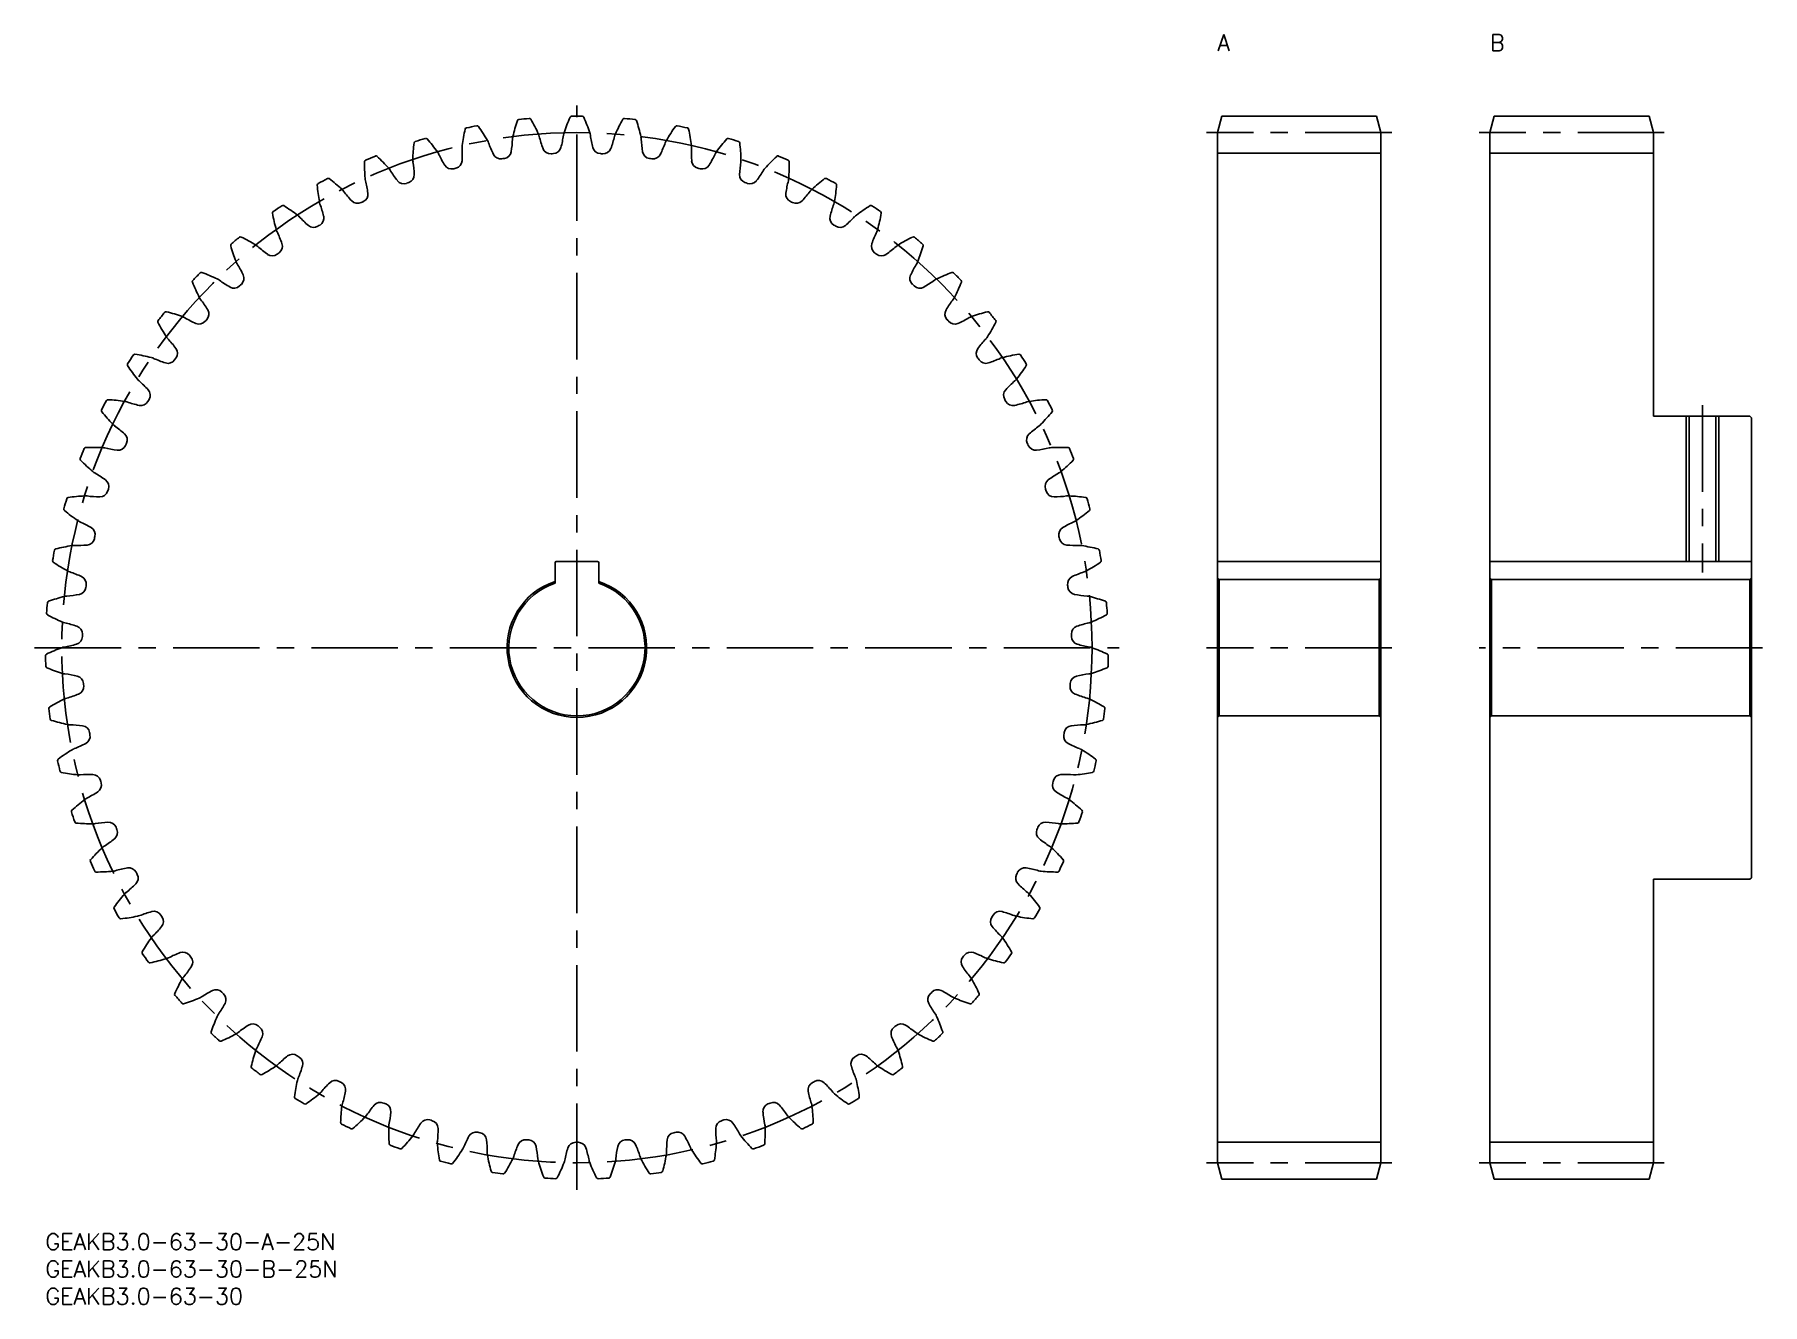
# Model space of a CAD drawing. Extents: x -2 to 315, y -13 to 220.
import ezdxf

# ---------------------------------------------------------------- set-up
doc = ezdxf.new("R2010")
doc.units = 0
doc.header["$LTSCALE"] = 0.5
doc.linetypes.add('CENTER', pattern=[50.8, 31.75, -6.35, 6.35, -6.35])
for name, color, linetype in [('MSM_CENTER', 1, 'CENTER'), ('MSM_CONTINUOUS', 7, 'CONTINUOUS'), ('MSM_NARROW', 5, 'CONTINUOUS'), ('MSM_PART_NUMBER', 7, 'CONTINUOUS')]:
    doc.layers.add(name, color=color, linetype=linetype)
doc.styles.get("Standard").update_dxf_attribs({"font": 'txt.shx', "height": 1, "bigfont": 'bigfont.shx'})

# ---------------------------------------------------------------- blocks, each defined once
blk = doc.blocks.new('*U2')
at = {"layer": 'MSM_PART_NUMBER'}
blk.add_text('GEAKB3.0-63-30-A-25N', height=3, dxfattribs=at).set_placement((0, -3))
blk = doc.blocks.new('*U3')
at = {"layer": 'MSM_PART_NUMBER'}
blk.add_text('GEAKB3.0-63-30-B-25N', height=3, dxfattribs=at).set_placement((0, -8))
blk = doc.blocks.new('*U4')
at = {"layer": 'MSM_PART_NUMBER'}
blk.add_text('GEAKB3.0-63-30', height=3, dxfattribs=at).set_placement((0, -13))
blk = doc.blocks.new('*U5')
at = {"layer": 'MSM_PART_NUMBER'}
blk.add_text('A', height=3, dxfattribs=at).set_placement((215, 217))
blk = doc.blocks.new('*U6')
at = {"layer": 'MSM_PART_NUMBER'}
blk.add_text('B', height=3, dxfattribs=at).set_placement((265, 217))

msp = doc.modelspace()

# ---------------------------------------------------------------- linework, layer by layer
at = {"layer": 'MSM_CENTER'}
for p, q in [((97.5, 8), (97.5, 207)), ((247, 202), (213, 202)), ((297, 202), (263, 202)), ((304, 152), (304, 121.3)), ((-2, 107.5), (197, 107.5)), ((247, 107.5), (213, 107.5)), ((315, 107.5), (263, 107.5)), ((247, 13), (213, 13)), ((297, 13), (263, 13))]:
    msp.add_line(p, q, dxfattribs=at)
msp.add_circle((97.5, 107.5), 94.5, dxfattribs=at)
at = {"layer": 'MSM_CONTINUOUS'}
for p, q in [((215.8, 205), (215, 202)), ((244.2, 205), (215.8, 205)), ((245, 202), (244.2, 205)), ((265.8, 205), (265, 202)), ((294.2, 205), (265.8, 205)), ((295, 202), (294.2, 205)), ((215, 13), (215, 202)), ((245, 202), (245, 13)), ((265, 13), (265, 202)), ((295, 150), (295, 202)), ((215, 198.25), (245, 198.25)), ((265, 198.25), (295, 198.25)), ((312.7, 150), (295, 150)), ((301.54, 150), (301.54, 123.3)), ((306.46, 150), (306.46, 123.3)), ((313, 149.7), (312.7, 150)), ((313, 149.7), (313, 65.3)), ((93.5, 123.1), (93.5, 119.34)), ((101.3, 123.3), (93.7, 123.3)), ((101.5, 119.34), (101.5, 123.1)), ((245, 123.3), (215, 123.3)), ((313, 123.3), (265, 123.3)), ((215.3, 120), (215, 120.3)), ((215.3, 120), (215.3, 95)), ((215.3, 120), (244.7, 120)), ((245, 120.3), (244.7, 120)), ((244.7, 120), (244.7, 95)), ((265.3, 120), (265, 120.3)), ((265.3, 120), (265.3, 95)), ((265.3, 120), (312.7, 120)), ((313, 120.3), (312.7, 120)), ((312.7, 120), (312.7, 95)), ((215.3, 95), (215, 94.7)), ((215.3, 95), (244.7, 95)), ((245, 94.7), (244.7, 95)), ((265.3, 95), (265, 94.7)), ((265.3, 95), (312.7, 95)), ((313, 94.7), (312.7, 95)), ((295, 65), (295, 13)), ((312.7, 65), (295, 65)), ((313, 65.3), (312.7, 65)), ((215, 16.75), (245, 16.75)), ((265, 16.75), (295, 16.75)), ((215.8, 10), (215, 13)), ((245, 13), (244.2, 10)), ((265.8, 10), (265, 13)), ((295, 13), (294.2, 10)), ((244.2, 10), (215.8, 10)), ((294.2, 10), (265.8, 10))]:
    msp.add_line(p, q, dxfattribs=at)
for centre, radius, start, end in [((97.5, 107.5), 97.5, 100.8573, 101.9998), ((79.19, 202.96), 0.3, 35.5627, 100.8573), ((53.81, 184.81), 31.5, 30, 35.5627), ((116.46, 194.26), 31.5, 161.5802, 167.1429), ((86.86, 204.12), 0.3, 96.2859, 161.5802), ((97.5, 107.5), 97.5, 95.143, 96.2855), ((88.79, 204.31), 0.3, 29.8484, 95.143), ((61.73, 188.78), 31.5, 24.2857, 29.8484), ((125, 191.94), 31.5, 155.8659, 161.4286), ((96.53, 204.7), 0.3, 90.5716, 155.8659), ((97.5, 107.5), 97.5, 89.4288, 90.5712), ((98.47, 204.7), 0.3, 24.1341, 89.4288), ((70, 191.94), 31.5, 18.5714, 24.1341), ((133.27, 188.78), 31.5, 150.1516, 155.7143), ((106.21, 204.31), 0.3, 84.857, 150.1516), ((97.5, 107.5), 97.5, 83.7145, 84.857), ((108.14, 204.12), 0.3, 18.4198, 83.7145), ((78.54, 194.26), 31.5, 12.8571, 18.4198), ((141.19, 184.81), 31.5, 144.4373, 150), ((115.81, 202.96), 0.3, 79.1427, 144.4373), ((97.5, 107.5), 97.5, 78.0002, 79.1427), ((98.89, 196.29), 31.5, 173.0087, 178.5714), ((67.93, 200.09), 0.3, 107.7145, 173.0088), ((97.5, 107.5), 97.5, 106.5716, 107.7141), ((69.78, 200.66), 0.3, 41.277, 106.5716), ((46.33, 180.08), 31.5, 35.7143, 41.277), ((107.73, 195.71), 31.5, 167.2944, 172.8571), ((77.29, 202.58), 0.3, 102.0002, 167.2945), ((78.94, 199.32), 2.49, 19.6413, 30.0001), ((99.54, 206.67), 19.38, 199.6413, 206.5222), ((66.32, 201.67), 19.38, 350.6206, 357.5016), ((88.17, 200.71), 2.49, 167.1428, 177.5015), ((88.17, 200.71), 2.49, 13.9271, 24.2858), ((109.4, 205.98), 19.38, 193.927, 200.8079), ((75.85, 204.3), 19.38, 344.9063, 351.7873), ((97.5, 201.18), 2.49, 161.4285, 171.7872), ((97.5, 201.18), 2.49, 8.2128, 18.5715), ((119.15, 204.3), 19.38, 188.2127, 195.0937), ((85.6, 205.98), 19.38, 339.1921, 346.073), ((106.83, 200.71), 2.49, 155.7142, 166.0729), ((106.83, 200.71), 2.49, 2.4985, 12.8572), ((128.68, 201.67), 19.38, 182.4984, 189.3794), ((95.46, 206.67), 19.38, 333.4778, 340.3587), ((116.06, 199.32), 2.49, 149.9999, 160.3587), ((117.71, 202.58), 0.3, 12.7056, 78.0002), ((87.27, 195.71), 31.5, 7.1429, 12.7056), ((148.67, 180.08), 31.5, 138.723, 144.2857), ((125.22, 200.66), 0.3, 73.4284, 138.7231), ((97.5, 107.5), 97.5, 72.2859, 73.4284), ((127.07, 200.09), 0.3, 6.9913, 72.2859), ((96.11, 196.29), 31.5, 1.4286, 6.9913), ((58.85, 196.69), 0.3, 113.4287, 178.7231), ((90.05, 195.99), 31.5, 178.723, 184.2857), ((97.5, 107.5), 97.5, 112.2859, 113.4284), ((60.64, 197.44), 0.3, 46.9913, 112.2859), ((39.36, 174.62), 31.5, 41.4286, 46.9913), ((69.89, 197.02), 2.49, 178.5714, 188.9301), ((48.28, 193.62), 19.38, 2.0492, 8.9302), ((69.89, 197.02), 2.49, 25.3556, 35.7144), ((89.65, 206.38), 19.38, 205.3556, 212.2365), ((74.95, 196.95), 1.5, 284.1488, 356.3349), ((78.94, 199.32), 2.49, 172.8571, 183.2158), ((57.1, 198.09), 19.38, 356.3349, 3.2159), ((83.53, 198.69), 1.5, 206.5222, 278.7083), ((97.5, 107.5), 90.75, 98.4345, 98.7084), ((83.97, 198.75), 1.5, 278.4345, 350.6206), ((92.68, 199.62), 1.5, 200.8079, 272.9941), ((97.5, 107.5), 90.75, 92.7202, 92.9941), ((93.12, 199.65), 1.5, 272.7202, 344.9063), ((101.88, 199.65), 1.5, 195.0937, 267.2798), ((97.5, 107.5), 90.75, 87.0059, 87.2798), ((102.32, 199.62), 1.5, 267.0059, 339.1921), ((111.03, 198.75), 1.5, 189.3794, 261.5655), ((97.5, 107.5), 90.75, 81.2916, 81.5655), ((111.47, 198.69), 1.5, 261.2916, 333.4778), ((137.9, 198.09), 19.38, 176.7841, 183.6651), ((116.06, 199.32), 2.49, 356.7842, 7.1429), ((120.05, 196.95), 1.5, 183.6651, 255.8512), ((105.35, 206.38), 19.38, 327.7635, 334.6444), ((125.11, 197.02), 2.49, 144.2857, 154.6444), ((146.72, 193.62), 19.38, 171.0698, 177.9508), ((125.11, 197.02), 2.49, 351.0699, 1.4286), ((155.64, 174.62), 31.5, 133.0087, 138.5714), ((134.36, 197.44), 0.3, 67.7141, 133.0088), ((97.5, 107.5), 97.5, 66.5716, 67.7141), ((136.15, 196.69), 0.3, 1.277, 66.5716), ((104.95, 195.99), 31.5, 355.7143, 1.277), ((97.5, 107.5), 97.5, 118.0002, 119.1427), ((51.87, 193.32), 0.3, 52.7056, 118.0002), ((32.96, 168.5), 31.5, 47.1429, 52.7056), ((61.11, 193.82), 2.49, 184.2857, 194.6444), ((61.11, 193.82), 2.49, 31.0699, 41.4286), ((79.84, 205.11), 19.38, 211.0698, 217.9508), ((66.16, 194.26), 1.5, 289.8631, 2.0492), ((74.52, 196.84), 1.5, 212.2365, 284.4226), ((97.5, 107.5), 90.75, 104.1488, 104.4226), ((97.5, 107.5), 90.75, 75.5774, 75.8512), ((120.48, 196.84), 1.5, 255.5774, 327.7635), ((128.84, 194.26), 1.5, 177.9508, 250.1369), ((115.16, 205.11), 19.38, 322.0492, 328.9302), ((133.89, 193.82), 2.49, 138.5714, 148.9301), ((133.89, 193.82), 2.49, 345.3556, 355.7143), ((162.04, 168.5), 31.5, 127.2944, 132.8571), ((143.13, 193.32), 0.3, 61.9998, 127.2945), ((97.5, 107.5), 97.5, 60.8573, 61.9998), ((50.16, 192.4), 0.3, 119.143, 184.4373), ((81.27, 194.81), 31.5, 184.4373, 190), ((52.7, 189.77), 2.49, 36.7842, 47.1429), ((70.21, 202.87), 19.38, 216.7841, 223.6651), ((57.67, 190.71), 1.5, 295.5774, 7.7635), ((39.95, 188.29), 19.38, 7.7635, 14.6444), ((65.74, 194.11), 1.5, 217.9508, 290.1369), ((97.5, 107.5), 90.75, 109.8631, 110.1369), ((97.5, 107.5), 90.75, 69.8631, 70.1369), ((129.26, 194.11), 1.5, 249.8631, 322.0492), ((137.33, 190.71), 1.5, 172.2365, 244.4226), ((155.05, 188.29), 19.38, 165.3556, 172.2365), ((124.79, 202.87), 19.38, 316.3349, 323.2159), ((142.3, 189.77), 2.49, 132.8571, 143.2158), ((113.73, 194.81), 31.5, 350, 355.5627), ((144.84, 192.4), 0.3, 355.5627, 60.8573), ((41.95, 187.26), 0.3, 124.8573, 190.1516), ((72.66, 192.76), 31.5, 190.1516, 195.7143), ((97.5, 107.5), 97.5, 123.7145, 124.857), ((43.55, 188.35), 0.3, 58.4198, 123.7145), ((27.21, 161.77), 31.5, 52.8571, 58.4198), ((52.7, 189.77), 2.49, 189.9999, 200.3587), ((32.19, 182.16), 19.38, 13.4778, 20.3587), ((57.28, 190.52), 1.5, 223.6651, 295.8512), ((97.5, 107.5), 90.75, 115.5774, 115.8512), ((97.5, 107.5), 90.75, 64.1488, 64.4226), ((137.72, 190.52), 1.5, 244.1488, 316.3349), ((162.81, 182.16), 19.38, 159.6413, 166.5222), ((142.3, 189.77), 2.49, 339.6413, 350.0001), ((167.79, 161.77), 31.5, 121.5802, 127.1429), ((151.45, 188.35), 0.3, 56.2855, 121.5802), ((97.5, 107.5), 97.5, 55.143, 56.2855), ((122.34, 192.76), 31.5, 344.2857, 349.8484), ((153.05, 187.26), 0.3, 349.8484, 55.143), ((44.73, 184.9), 2.49, 195.7142, 206.0729), ((44.73, 184.9), 2.49, 42.4985, 52.8572), ((60.85, 199.68), 19.38, 222.4984, 229.3794), ((49.21, 186.1), 1.5, 229.3794, 301.5655), ((97.5, 107.5), 90.75, 121.2916, 121.5655), ((49.59, 186.33), 1.5, 301.2916, 13.4778), ((145.41, 186.33), 1.5, 166.5222, 238.7084), ((97.5, 107.5), 90.75, 58.4345, 58.7084), ((145.79, 186.1), 1.5, 238.4345, 310.6206), ((134.15, 199.68), 19.38, 310.6206, 317.5016), ((150.27, 184.9), 2.49, 127.1428, 137.5015), ((150.27, 184.9), 2.49, 333.9271, 344.2858), ((34.28, 181.33), 0.3, 130.5716, 195.8659), ((64.29, 189.86), 31.5, 195.8659, 201.4286), ((97.5, 107.5), 97.5, 129.4288, 130.5712), ((35.77, 182.58), 0.3, 64.1341, 129.4288), ((22.16, 154.5), 31.5, 58.5714, 64.1341), ((37.28, 179.26), 2.49, 48.2128, 58.5715), ((51.86, 195.57), 19.38, 228.2127, 235.0937), ((25.08, 175.29), 19.38, 19.1921, 26.073), ((41.97, 181.17), 1.5, 307.0059, 19.1921), ((153.03, 181.17), 1.5, 160.8079, 232.9941), ((169.92, 175.29), 19.38, 153.927, 160.8079), ((143.14, 195.57), 19.38, 304.9063, 311.7873), ((157.72, 179.26), 2.49, 121.4285, 131.7872), ((172.84, 154.5), 31.5, 115.8659, 121.4286), ((159.23, 182.58), 0.3, 50.5712, 115.8659), ((97.5, 107.5), 97.5, 49.4288, 50.5712), ((130.71, 189.86), 31.5, 338.5714, 344.1341), ((160.72, 181.33), 0.3, 344.1341, 49.4288), ((37.28, 179.26), 2.49, 201.4285, 211.7872), ((18.69, 167.74), 19.38, 24.9063, 31.7873), ((41.62, 180.9), 1.5, 235.0937, 307.2797), ((97.5, 107.5), 90.75, 127.0059, 127.2798), ((97.5, 107.5), 90.75, 52.7202, 52.9941), ((153.38, 180.9), 1.5, 232.7202, 304.9063), ((176.31, 167.74), 19.38, 148.2127, 155.0937), ((157.72, 179.26), 2.49, 328.2128, 338.5715), ((27.24, 174.67), 0.3, 136.2859, 201.5802), ((56.26, 186.15), 31.5, 201.5802, 207.1429), ((97.5, 107.5), 97.5, 135.143, 136.2855), ((28.6, 176.06), 0.3, 69.8484, 135.1431), ((17.85, 146.77), 31.5, 64.2857, 69.8484), ((30.44, 172.91), 2.49, 53.9271, 64.2858), ((43.32, 190.59), 19.38, 233.927, 240.8079), ((34.92, 175.27), 1.5, 312.7202, 24.9063), ((160.08, 175.27), 1.5, 155.0937, 227.2798), ((151.68, 190.59), 19.38, 299.1921, 306.073), ((164.56, 172.91), 2.49, 115.7142, 126.0729), ((177.15, 146.77), 31.5, 110.1516, 115.7143), ((166.4, 176.06), 0.3, 44.857, 110.1516), ((97.5, 107.5), 97.5, 43.7145, 44.857), ((138.74, 186.15), 31.5, 332.8571, 338.4198), ((167.76, 174.67), 0.3, 338.4198, 43.7145), ((30.44, 172.91), 2.49, 207.1428, 217.5015), ((13.09, 159.6), 19.38, 30.6206, 37.5016), ((34.59, 174.97), 1.5, 240.8079, 312.994), ((97.5, 107.5), 90.75, 132.7202, 132.9941), ((97.5, 107.5), 90.75, 47.0059, 47.2798), ((160.41, 174.97), 1.5, 227.0059, 299.1921), ((181.91, 159.6), 19.38, 142.4984, 149.3794), ((164.56, 172.91), 2.49, 322.4985, 332.8572), ((97.5, 107.5), 97.5, 140.8573, 141.9998), ((22.11, 168.86), 0.3, 75.5627, 140.8573), ((14.34, 138.64), 31.5, 70, 75.5627), ((24.26, 165.91), 2.49, 59.6413, 70.0001), ((35.31, 184.78), 19.38, 239.6413, 246.5222), ((28.48, 168.71), 1.5, 318.4345, 30.6206), ((166.52, 168.71), 1.5, 149.3794, 221.5655), ((159.69, 184.78), 19.38, 293.4778, 300.3587), ((170.74, 165.91), 2.49, 109.9999, 120.3587), ((180.66, 138.64), 31.5, 104.4373, 110), ((172.89, 168.86), 0.3, 39.1427, 104.4373), ((97.5, 107.5), 97.5, 38.0002, 39.1427), ((20.91, 167.34), 0.3, 141.9998, 207.2945), ((48.63, 181.65), 31.5, 207.2944, 212.8571), ((28.19, 168.38), 1.5, 246.5222, 318.7084), ((97.5, 107.5), 90.75, 138.4345, 138.7084), ((97.5, 107.5), 90.75, 41.2916, 41.5655), ((166.81, 168.38), 1.5, 221.2916, 293.4778), ((146.37, 181.65), 31.5, 327.1429, 332.7056), ((174.09, 167.34), 0.3, 332.7056, 38.0002), ((24.26, 165.91), 2.49, 212.8571, 223.2158), ((8.32, 150.93), 19.38, 36.3349, 43.2159), ((22.73, 161.53), 1.5, 324.1488, 36.3349), ((172.27, 161.53), 1.5, 143.6651, 215.8512), ((186.68, 150.93), 19.38, 136.7841, 143.6651), ((170.74, 165.91), 2.49, 316.7842, 327.1429), ((15.33, 159.42), 0.3, 147.7141, 213.0088), ((97.5, 107.5), 97.5, 146.5716, 147.7141), ((41.49, 176.42), 31.5, 213.0087, 218.5714), ((16.38, 161.05), 0.3, 81.277, 146.5716), ((11.65, 130.21), 31.5, 75.7143, 81.277), ((18.81, 158.33), 2.49, 65.3556, 75.7143), ((27.93, 178.2), 19.38, 245.3556, 252.2365), ((22.47, 161.17), 1.5, 252.2365, 324.4226), ((97.5, 107.5), 90.75, 144.1488, 144.4226), ((97.5, 107.5), 90.75, 35.5774, 35.8512), ((172.53, 161.17), 1.5, 215.5774, 287.7635), ((167.07, 178.2), 19.38, 287.7635, 294.6444), ((176.19, 158.33), 2.49, 104.2857, 114.6444), ((183.35, 130.21), 31.5, 98.723, 104.2857), ((153.51, 176.42), 31.5, 321.4286, 326.9913), ((178.62, 161.05), 0.3, 33.4284, 98.7231), ((97.5, 107.5), 97.5, 32.2859, 33.4284), ((179.67, 159.42), 0.3, 326.9913, 32.2859), ((18.81, 158.33), 2.49, 218.5714, 228.9301), ((4.44, 141.84), 19.38, 42.0492, 48.9302), ((190.56, 141.84), 19.38, 131.0698, 137.9508), ((176.19, 158.33), 2.49, 311.0699, 321.4286), ((97.5, 107.5), 97.5, 152.2859, 153.4284), ((11.45, 152.7), 0.3, 86.9913, 152.2859), ((9.81, 121.55), 31.5, 81.4286, 86.9913), ((14.14, 150.24), 2.49, 71.0699, 81.4286), ((21.23, 170.92), 19.38, 251.0698, 257.9508), ((17.5, 153.43), 1.5, 257.9508, 330.1369), ((97.5, 107.5), 90.75, 149.8631, 150.1369), ((17.72, 153.82), 1.5, 329.8631, 42.0492), ((177.28, 153.82), 1.5, 137.9508, 210.137), ((97.5, 107.5), 90.75, 29.8631, 30.1369), ((177.5, 153.43), 1.5, 209.8631, 282.0492), ((173.77, 170.92), 19.38, 282.0492, 288.9302), ((180.86, 150.24), 2.49, 98.5714, 108.9301), ((185.19, 121.55), 31.5, 93.0087, 98.5714), ((183.55, 152.7), 0.3, 27.7141, 93.0088), ((97.5, 107.5), 97.5, 26.5716, 27.7141), ((10.57, 150.98), 0.3, 153.4284, 218.7231), ((34.91, 170.5), 31.5, 218.723, 224.2857), ((160.09, 170.5), 31.5, 315.7143, 321.277), ((184.43, 150.98), 0.3, 321.277, 26.5716), ((14.14, 150.24), 2.49, 224.2857, 234.6444), ((1.48, 132.4), 19.38, 47.7635, 54.6444), ((13.5, 145.64), 1.5, 335.5774, 47.7635), ((181.5, 145.64), 1.5, 132.2365, 204.4227), ((193.52, 132.4), 19.38, 125.3556, 132.2365), ((180.86, 150.24), 2.49, 305.3556, 315.7143), ((97.5, 107.5), 97.5, 158.0002, 159.1427), ((7.38, 143.91), 0.3, 92.7056, 158.0002), ((8.85, 112.75), 31.5, 87.1429, 92.7056), ((10.3, 141.72), 2.49, 76.7842, 87.1429), ((15.3, 163.02), 19.38, 256.7841, 263.6651), ((13.32, 145.24), 1.5, 263.6651, 335.8512), ((97.5, 107.5), 90.75, 155.5774, 155.8512), ((97.5, 107.5), 90.75, 24.1488, 24.4226), ((181.68, 145.24), 1.5, 204.1488, 276.3349), ((179.7, 163.02), 19.38, 276.3349, 283.2159), ((184.7, 141.72), 2.49, 92.8571, 103.2158), ((186.15, 112.75), 31.5, 87.2944, 92.8571), ((187.62, 143.91), 0.3, 21.9998, 87.2945), ((97.5, 107.5), 97.5, 20.8573, 21.9998), ((6.67, 142.11), 0.3, 159.1427, 224.4373), ((28.95, 163.95), 31.5, 224.4373, 230), ((10.3, 141.72), 2.49, 229.9999, 240.3587), ((-0.52, 122.72), 19.38, 53.4778, 60.3587), ((195.52, 122.72), 19.38, 119.6413, 126.5222), ((184.7, 141.72), 2.49, 299.6413, 310.0001), ((166.05, 163.95), 31.5, 310, 315.5627), ((188.33, 142.11), 0.3, 315.5627, 20.8573), ((10.12, 137.09), 1.5, 341.2916, 53.4778), ((97.5, 107.5), 90.75, 161.2916, 161.5655), ((184.88, 137.09), 1.5, 126.5222, 198.7084), ((97.5, 107.5), 90.75, 18.4345, 18.7084), ((97.5, 107.5), 97.5, 163.7145, 164.857), ((4.2, 134.76), 0.3, 98.4198, 163.7145), ((8.77, 103.89), 31.5, 92.8571, 98.4198), ((7.32, 132.87), 2.49, 82.4985, 92.8572), ((10.18, 154.55), 19.38, 262.4984, 269.3794), ((9.98, 136.67), 1.5, 269.3794, 341.5655), ((185.02, 136.67), 1.5, 198.4345, 270.6206), ((184.82, 154.55), 19.38, 270.6206, 277.5016), ((187.68, 132.87), 2.49, 87.1428, 97.5015), ((186.23, 103.89), 31.5, 81.5802, 87.1429), ((190.8, 134.76), 0.3, 16.2855, 81.5802), ((97.5, 107.5), 97.5, 15.143, 16.2855), ((3.68, 132.89), 0.3, 164.857, 230.1516), ((23.67, 156.85), 31.5, 230.1516, 235.7143), ((7.32, 132.87), 2.49, 235.7142, 246.0729), ((-1.55, 112.88), 19.38, 59.1921, 66.073), ((196.55, 112.88), 19.38, 113.927, 120.8079), ((187.68, 132.87), 2.49, 293.9271, 304.2858), ((171.33, 156.85), 31.5, 304.2857, 309.8484), ((191.32, 132.89), 0.3, 309.8484, 15.143), ((7.51, 127.81), 1.5, 275.0937, 347.2797), ((7.61, 128.24), 1.5, 347.0059, 59.1921), ((97.5, 107.5), 90.75, 167.0059, 167.2798), ((187.39, 128.24), 1.5, 120.8079, 192.9941), ((97.5, 107.5), 90.75, 12.7202, 12.9941), ((187.49, 127.81), 1.5, 192.7202, 264.9063), ((97.5, 107.5), 97.5, 169.4288, 170.5712), ((1.95, 125.33), 0.3, 104.1341, 169.4288), ((9.57, 95.08), 31.5, 98.5714, 104.1341), ((5.24, 123.77), 2.49, 88.2128, 98.5715), ((5.93, 145.63), 19.38, 268.2127, 275.0937), ((189.07, 145.63), 19.38, 264.9063, 271.7873), ((189.76, 123.77), 2.49, 81.4285, 91.7872), ((185.43, 95.08), 31.5, 75.8659, 81.4286), ((193.05, 125.33), 0.3, 10.5712, 75.8659), ((97.5, 107.5), 97.5, 9.4288, 10.5712), ((1.61, 123.42), 0.3, 170.5712, 235.8659), ((19.12, 149.25), 31.5, 235.8659, 241.4286), ((5.24, 123.77), 2.49, 241.4285, 251.7872), ((-1.59, 102.99), 19.38, 64.9063, 71.7873), ((5.99, 119.19), 1.5, 352.7202, 64.9063), ((93.7, 123.1), 0.2, 90, 180), ((101.3, 123.1), 0.2, 0, 90), ((189.01, 119.19), 1.5, 115.0937, 187.2798), ((196.59, 102.99), 19.38, 108.2127, 115.0937), ((189.76, 123.77), 2.49, 288.2128, 298.5715), ((175.88, 149.25), 31.5, 298.5714, 304.1341), ((193.39, 123.42), 0.3, 304.1341, 9.4288), ((5.94, 118.75), 1.5, 280.8079, 352.994), ((97.5, 107.5), 90.75, 172.7202, 172.9941), ((97.5, 107.5), 12.8, 108.21, 71.79), ((97.5, 107.5), 12.5, 108.6629, 71.3371), ((97.5, 107.5), 90.75, 7.0059, 7.2798), ((189.06, 118.75), 1.5, 187.0059, 259.1921), ((97.5, 107.5), 97.5, 175.143, 176.2855), ((0.65, 115.73), 0.3, 109.8484, 175.1431), ((11.24, 86.38), 31.5, 104.2857, 109.8484), ((4.08, 114.5), 2.49, 93.9271, 104.2858), ((2.59, 136.32), 19.38, 273.927, 280.8079), ((192.41, 136.32), 19.38, 259.1921, 266.073), ((190.92, 114.5), 2.49, 75.7142, 86.0729), ((183.76, 86.38), 31.5, 70.1516, 75.7143), ((194.35, 115.73), 0.3, 4.857, 70.1516), ((97.5, 107.5), 97.5, 3.7145, 4.857), ((0.5, 113.8), 0.3, 176.2855, 241.5802), ((15.35, 141.24), 31.5, 241.5802, 247.1429), ((4.08, 114.5), 2.49, 247.1428, 257.5015), ((-0.65, 93.15), 19.38, 70.6206, 77.5016), ((5.28, 110.02), 1.5, 358.4345, 70.6206), ((189.72, 110.02), 1.5, 109.3794, 181.5656), ((195.65, 93.15), 19.38, 102.4984, 109.3794), ((190.92, 114.5), 2.49, 282.4985, 292.8572), ((179.65, 141.24), 31.5, 292.8571, 298.4198), ((194.5, 113.8), 0.3, 298.4198, 3.7145), ((0.19, 126.73), 19.38, 279.6413, 286.5222), ((5.27, 109.58), 1.5, 286.5222, 358.7083), ((97.5, 107.5), 90.75, 178.4345, 178.7084), ((97.5, 107.5), 90.75, 1.2916, 1.5655), ((189.73, 109.58), 1.5, 181.2916, 253.4778), ((194.81, 126.73), 19.38, 253.4778, 260.3587), ((0.31, 106.05), 0.3, 115.5627, 180.8573), ((97.5, 107.5), 97.5, 180.8573, 181.9998), ((13.77, 77.9), 31.5, 110, 115.5627), ((3.85, 105.16), 2.49, 99.6413, 110.0001), ((191.15, 105.16), 2.49, 69.9999, 80.3587), ((181.23, 77.9), 31.5, 64.4373, 70), ((194.69, 106.05), 0.3, 359.143, 64.4373), ((97.5, 107.5), 97.5, 358.0002, 359.1427), ((0.36, 104.11), 0.3, 181.9998, 247.2945), ((12.4, 132.89), 31.5, 247.2944, 252.8571), ((3.85, 105.16), 2.49, 252.8571, 263.2158), ((1.27, 83.45), 19.38, 76.3349, 83.2159), ((5.49, 100.83), 1.5, 4.1488, 76.3349), ((189.51, 100.83), 1.5, 103.6651, 175.8513), ((193.73, 83.45), 19.38, 96.7841, 103.6651), ((191.15, 105.16), 2.49, 276.7842, 287.1429), ((182.6, 132.89), 31.5, 287.1429, 292.7056), ((194.64, 104.11), 0.3, 292.7056, 358.0002), ((-1.24, 116.94), 19.38, 285.3556, 292.2365), ((5.52, 100.39), 1.5, 292.2365, 4.4226), ((97.5, 107.5), 90.75, 184.1488, 184.4226), ((97.5, 107.5), 90.75, 355.5774, 355.8512), ((189.48, 100.39), 1.5, 175.5774, 247.7635), ((196.24, 116.94), 19.38, 247.7635, 254.6444), ((0.94, 96.38), 0.3, 121.277, 186.5716), ((97.5, 107.5), 97.5, 186.5716, 187.7141), ((17.14, 69.71), 31.5, 115.7143, 121.277), ((4.55, 95.85), 2.49, 105.3556, 115.7143), ((190.45, 95.85), 2.49, 64.2856, 74.6444), ((177.86, 69.71), 31.5, 58.723, 64.2857), ((97.5, 107.5), 97.5, 352.2859, 353.4284), ((194.06, 96.38), 0.3, 353.4287, 58.7231), ((1.18, 94.45), 0.3, 187.7141, 253.0088), ((10.3, 124.29), 31.5, 253.0087, 258.5714), ((4.55, 95.85), 2.49, 258.5714, 268.9301), ((4.14, 73.99), 19.38, 82.0492, 88.9302), ((6.61, 91.7), 1.5, 9.8631, 82.0492), ((97.5, 107.5), 90.75, 189.8631, 190.1369), ((97.5, 107.5), 90.75, 349.8631, 350.1369), ((188.39, 91.7), 1.5, 97.9508, 170.1369), ((190.86, 73.99), 19.38, 91.0698, 97.9508), ((190.45, 95.85), 2.49, 271.0699, 281.4286), ((184.7, 124.29), 31.5, 281.4286, 286.9913), ((193.82, 94.45), 0.3, 286.9913, 352.2859), ((21.3, 61.9), 31.5, 121.4286, 126.9913), ((6.17, 86.65), 2.49, 111.0699, 121.4286), ((-1.69, 107.06), 19.38, 291.0698, 297.9508), ((6.69, 91.26), 1.5, 297.9508, 10.1369), ((188.31, 91.26), 1.5, 169.8631, 242.0492), ((196.69, 107.06), 19.38, 242.0492, 248.9302), ((188.83, 86.65), 2.49, 58.5714, 68.9301), ((173.7, 61.9), 31.5, 53.0087, 58.5714), ((2.53, 86.82), 0.3, 126.9913, 192.2859), ((97.5, 107.5), 97.5, 192.2859, 193.4284), ((97.5, 107.5), 97.5, 346.5716, 347.7141), ((192.47, 86.82), 0.3, 347.7141, 53.0088), ((2.96, 84.93), 0.3, 193.4284, 258.723), ((9.06, 115.52), 31.5, 258.723, 264.2857), ((6.17, 86.65), 2.49, 264.2857, 274.6444), ((7.94, 64.86), 19.38, 87.7635, 94.6444), ((8.64, 82.73), 1.5, 15.5774, 87.7635), ((8.76, 82.3), 1.5, 303.6651, 15.8512), ((97.5, 107.5), 90.75, 195.5774, 195.8512), ((186.24, 82.3), 1.5, 164.1488, 236.3349), ((97.5, 107.5), 90.75, 344.1488, 344.4226), ((186.36, 82.73), 1.5, 92.2365, 164.4226), ((187.06, 64.86), 19.38, 85.3556, 92.2365), ((188.83, 86.65), 2.49, 265.3556, 275.7143), ((185.94, 115.52), 31.5, 275.7143, 281.277), ((192.04, 84.93), 0.3, 281.277, 346.5716), ((26.22, 54.54), 31.5, 127.1429, 132.7056), ((8.7, 77.66), 2.49, 116.7842, 127.1429), ((-1.16, 97.19), 19.38, 296.7841, 303.6651), ((196.16, 97.19), 19.38, 236.3349, 243.2159), ((186.3, 77.66), 2.49, 52.8571, 63.2158), ((168.78, 54.54), 31.5, 47.2944, 52.8571), ((5.06, 77.46), 0.3, 132.7056, 198.0002), ((97.5, 107.5), 97.5, 198.0002, 199.1427), ((97.5, 107.5), 97.5, 340.8573, 341.9998), ((189.94, 77.46), 0.3, 341.9998, 47.2945), ((5.67, 75.63), 0.3, 199.1427, 264.4373), ((8.7, 106.68), 31.5, 264.4373, 270), ((8.7, 77.66), 2.49, 269.9999, 280.3587), ((12.63, 56.15), 19.38, 93.4778, 100.3587), ((11.55, 74), 1.5, 21.2916, 93.4778), ((11.71, 73.59), 1.5, 309.3794, 21.5655), ((97.5, 107.5), 90.75, 201.2916, 201.5655), ((183.29, 73.59), 1.5, 158.4345, 230.6206), ((97.5, 107.5), 90.75, 338.4345, 338.7084), ((183.45, 74), 1.5, 86.5222, 158.7084), ((182.37, 56.15), 19.38, 79.6413, 86.5222), ((186.3, 77.66), 2.49, 259.6413, 270.0001), ((186.3, 106.68), 31.5, 270, 275.5627), ((189.33, 75.63), 0.3, 275.5627, 340.8573), ((31.85, 47.7), 31.5, 132.8571, 138.4198), ((12.11, 68.97), 2.49, 122.4985, 132.8572), ((0.36, 87.42), 19.38, 302.4984, 309.3794), ((194.64, 87.42), 19.38, 230.6206, 237.5016), ((182.89, 68.97), 2.49, 47.1428, 57.5015), ((163.15, 47.7), 31.5, 41.5802, 47.1429), ((8.51, 68.41), 0.3, 138.4198, 203.7145), ((97.5, 107.5), 97.5, 203.7145, 204.857), ((12.11, 68.97), 2.49, 275.7142, 286.0729), ((18.17, 47.96), 19.38, 99.1921, 106.073), ((15.31, 65.61), 1.5, 27.0059, 99.1921), ((179.69, 65.61), 1.5, 80.8079, 152.9941), ((176.83, 47.96), 19.38, 73.927, 80.8079), ((182.89, 68.97), 2.49, 253.9271, 264.2858), ((97.5, 107.5), 97.5, 335.143, 336.2855), ((186.49, 68.41), 0.3, 336.2855, 41.5802), ((9.3, 66.64), 0.3, 204.857, 270.1516), ((9.22, 97.84), 31.5, 270.1516, 275.7143), ((2.84, 77.84), 19.38, 308.2127, 315.0937), ((15.51, 65.22), 1.5, 315.0937, 27.2798), ((97.5, 107.5), 90.75, 207.0059, 207.2798), ((179.49, 65.22), 1.5, 152.7202, 224.9063), ((97.5, 107.5), 90.75, 332.7202, 332.9941), ((192.16, 77.84), 19.38, 224.9063, 231.7873), ((185.78, 97.84), 31.5, 264.2857, 269.8484), ((185.7, 66.64), 0.3, 269.8484, 335.143), ((38.13, 41.46), 31.5, 138.5714, 144.1341), ((16.37, 60.66), 2.49, 128.2128, 138.5715), ((178.63, 60.66), 2.49, 41.4285, 51.7872), ((156.87, 41.46), 31.5, 35.8659, 41.4286), ((12.84, 59.74), 0.3, 144.1341, 209.4288), ((97.5, 107.5), 97.5, 209.4288, 210.5712), ((13.81, 58.06), 0.3, 210.5712, 275.8659), ((10.62, 89.1), 31.5, 275.8659, 281.4286), ((16.37, 60.66), 2.49, 281.4285, 291.7872), ((24.49, 40.35), 19.38, 104.9063, 111.7873), ((19.89, 57.64), 1.5, 32.7202, 104.9063), ((97.5, 107.5), 90.75, 212.7202, 212.9941), ((20.13, 57.27), 1.5, 320.8079, 32.9941), ((174.87, 57.27), 1.5, 147.0059, 219.1921), ((97.5, 107.5), 90.75, 327.0059, 327.2798), ((175.11, 57.64), 1.5, 75.0937, 147.2798), ((170.51, 40.35), 19.38, 68.2127, 75.0937), ((178.63, 60.66), 2.49, 248.2128, 258.5715), ((184.38, 89.1), 31.5, 258.5714, 264.1341), ((181.19, 58.06), 0.3, 264.1341, 329.4288), ((97.5, 107.5), 97.5, 329.4288, 330.5712), ((182.16, 59.74), 0.3, 330.5712, 35.8659), ((45, 35.88), 31.5, 144.2857, 149.8484), ((21.44, 52.82), 2.49, 133.9271, 144.2858), ((6.27, 68.57), 19.38, 313.927, 320.8079), ((188.73, 68.57), 19.38, 219.1921, 226.073), ((173.56, 52.82), 2.49, 35.7142, 46.0729), ((150, 35.88), 31.5, 30.1516, 35.7143), ((18.02, 51.55), 0.3, 149.8484, 215.1431), ((97.5, 107.5), 97.5, 215.143, 216.2855), ((31.54, 33.42), 19.38, 110.6206, 117.5016), ((25.24, 50.16), 1.5, 38.4345, 110.6206), ((97.5, 107.5), 90.75, 218.4345, 218.7084), ((25.51, 49.81), 1.5, 326.5222, 38.7084), ((169.49, 49.81), 1.5, 141.2916, 213.4778), ((97.5, 107.5), 90.75, 321.2916, 321.5655), ((169.76, 50.16), 1.5, 69.3794, 141.5656), ((163.46, 33.42), 19.38, 62.4984, 69.3794), ((97.5, 107.5), 97.5, 323.7145, 324.857), ((176.98, 51.55), 0.3, 324.857, 30.1516), ((19.15, 49.98), 0.3, 216.2855, 281.5802), ((12.89, 80.54), 31.5, 281.5802, 287.1429), ((21.44, 52.82), 2.49, 287.1428, 297.5015), ((10.6, 59.68), 19.38, 319.6413, 326.5222), ((184.4, 59.68), 19.38, 213.4778, 220.3587), ((173.56, 52.82), 2.49, 242.4985, 252.8572), ((182.11, 80.54), 31.5, 252.8571, 258.4198), ((175.85, 49.98), 0.3, 258.4198, 323.7145), ((52.39, 31.01), 31.5, 150, 155.5627), ((27.26, 45.51), 2.49, 139.6413, 150.0001), ((39.24, 27.22), 19.38, 116.3349, 123.2159), ((31.31, 43.25), 1.5, 44.1488, 116.3349), ((163.69, 43.25), 1.5, 63.6651, 135.8513), ((155.76, 27.22), 19.38, 56.7841, 63.6651), ((167.74, 45.51), 2.49, 29.9999, 40.3587), ((142.61, 31.01), 31.5, 24.4373, 30), ((23.98, 43.91), 0.3, 155.5627, 220.8573), ((97.5, 107.5), 97.5, 220.8573, 221.9998), ((25.27, 42.46), 0.3, 221.9998, 287.2945), ((15.99, 72.25), 31.5, 287.2944, 292.8571), ((27.26, 45.51), 2.49, 292.8571, 303.2158), ((15.79, 51.26), 19.38, 325.3556, 332.2365), ((97.5, 107.5), 90.75, 224.1488, 224.4226), ((31.62, 42.93), 1.5, 332.2365, 44.4226), ((163.38, 42.93), 1.5, 135.5774, 207.7635), ((179.21, 51.26), 19.38, 207.7635, 214.6444), ((97.5, 107.5), 90.75, 315.5774, 315.8512), ((167.74, 45.51), 2.49, 236.7842, 247.1429), ((179.01, 72.25), 31.5, 247.1429, 252.7056), ((169.73, 42.46), 0.3, 252.7056, 318.0002), ((97.5, 107.5), 97.5, 318.0002, 319.1427), ((171.02, 43.91), 0.3, 319.1427, 24.4373), ((60.23, 26.9), 31.5, 155.7143, 161.277), ((33.78, 38.83), 2.49, 145.3556, 155.7143), ((47.52, 21.82), 19.38, 122.0492, 128.9302), ((38.03, 36.97), 1.5, 49.8631, 122.0492), ((97.5, 107.5), 90.75, 229.8631, 230.1369), ((97.5, 107.5), 90.75, 309.8631, 310.1369), ((156.97, 36.97), 1.5, 57.9508, 130.137), ((147.48, 21.82), 19.38, 51.0698, 57.9508), ((161.22, 38.83), 2.49, 24.2857, 34.6444), ((134.77, 26.9), 31.5, 18.723, 24.2857), ((30.68, 36.91), 0.3, 161.277, 226.5716), ((97.5, 107.5), 97.5, 226.5716, 227.7141), ((32.1, 35.59), 0.3, 227.7141, 293.0088), ((19.91, 64.31), 31.5, 293.0087, 298.5714), ((33.78, 38.83), 2.49, 298.5714, 308.9301), ((21.8, 43.4), 19.38, 331.0698, 337.9508), ((38.37, 36.69), 1.5, 337.9508, 50.1369), ((156.63, 36.69), 1.5, 129.8631, 202.0492), ((173.2, 43.4), 19.38, 202.0492, 208.9302), ((161.22, 38.83), 2.49, 231.0699, 241.4286), ((175.09, 64.31), 31.5, 241.4286, 246.9913), ((162.9, 35.59), 0.3, 246.9913, 312.2859), ((97.5, 107.5), 97.5, 312.2859, 313.4284), ((164.32, 36.91), 0.3, 313.4284, 18.7231), ((68.44, 23.58), 31.5, 161.4286, 166.9913), ((40.94, 32.83), 2.49, 151.0699, 161.4286), ((56.3, 17.27), 19.38, 127.7635, 134.6444), ((45.35, 31.4), 1.5, 55.5774, 127.7635), ((97.5, 107.5), 90.75, 235.5774, 235.8512), ((45.72, 31.16), 1.5, 343.6651, 55.8512), ((149.28, 31.16), 1.5, 124.1488, 196.3349), ((97.5, 107.5), 90.75, 304.1488, 304.4226), ((149.65, 31.4), 1.5, 52.2365, 124.4227), ((138.7, 17.27), 19.38, 45.3556, 52.2365), ((154.06, 32.83), 2.49, 18.5714, 28.9301), ((126.56, 23.58), 31.5, 13.0087, 18.5714), ((38.04, 30.61), 0.3, 166.9913, 232.2859), ((97.5, 107.5), 97.5, 232.2859, 233.4284), ((39.59, 29.44), 0.3, 233.4284, 298.7231), ((24.59, 56.8), 31.5, 298.723, 304.2857), ((40.94, 32.83), 2.49, 304.2857, 314.6444), ((48.65, 27.56), 2.49, 156.7842, 167.1429), ((28.55, 36.19), 19.38, 336.7841, 343.6651), ((166.45, 36.19), 19.38, 196.3349, 203.2159), ((146.35, 27.56), 2.49, 12.8571, 23.2158), ((154.06, 32.83), 2.49, 225.3556, 235.7143), ((170.41, 56.8), 31.5, 235.7143, 241.277), ((155.41, 29.44), 0.3, 241.277, 306.5716), ((97.5, 107.5), 97.5, 306.5716, 307.7141), ((156.96, 30.61), 0.3, 307.7141, 13.0088), ((76.94, 21.11), 31.5, 167.1429, 172.7056), ((30, 49.79), 31.5, 304.4373, 310), ((48.65, 27.56), 2.49, 309.9999, 320.3587), ((65.49, 13.61), 19.38, 133.4778, 140.3587), ((53.19, 26.59), 1.5, 61.2916, 133.4778), ((97.5, 107.5), 90.75, 241.2916, 241.5655), ((53.57, 26.38), 1.5, 349.3794, 61.5655), ((36, 29.68), 19.38, 342.4984, 349.3794), ((141.43, 26.38), 1.5, 118.4345, 190.6206), ((159, 29.68), 19.38, 190.6206, 197.5016), ((97.5, 107.5), 90.75, 298.4345, 298.7084), ((141.81, 26.59), 1.5, 46.5222, 118.7084), ((129.51, 13.61), 19.38, 39.6413, 46.5222), ((146.35, 27.56), 2.49, 219.6413, 230.0001), ((165, 49.79), 31.5, 230, 235.5627), ((118.06, 21.11), 31.5, 7.2944, 12.8571), ((45.99, 25.07), 0.3, 172.7056, 238.0002), ((97.5, 107.5), 97.5, 238.0002, 239.1427), ((47.65, 24.06), 0.3, 239.1427, 304.4373), ((85.64, 19.49), 31.5, 172.8571, 178.4198), ((56.85, 23.1), 2.49, 162.4985, 172.8572), ((75, 10.89), 19.38, 139.1921, 146.073), ((61.46, 22.58), 1.5, 67.0059, 139.1921), ((97.5, 107.5), 90.75, 247.0059, 247.2798), ((61.87, 22.41), 1.5, 355.0937, 67.2798), ((44.05, 23.94), 19.38, 348.2127, 355.0937), ((133.13, 22.41), 1.5, 112.7202, 184.9063), ((150.95, 23.94), 19.38, 184.9063, 191.7873), ((97.5, 107.5), 90.75, 292.7202, 292.9941), ((133.54, 22.58), 1.5, 40.8079, 112.9941), ((120, 10.89), 19.38, 33.927, 40.8079), ((138.15, 23.1), 2.49, 7.1428, 17.5015), ((109.36, 19.49), 31.5, 1.5802, 7.1429), ((147.35, 24.06), 0.3, 235.5627, 300.8573), ((97.5, 107.5), 97.5, 300.8573, 301.9998), ((149.01, 25.07), 0.3, 301.9998, 7.2945), ((54.46, 20.35), 0.3, 178.4198, 243.7145), ((97.5, 107.5), 97.5, 243.7145, 244.857), ((56.2, 19.51), 0.3, 244.857, 310.1516), ((36.08, 43.36), 31.5, 310.1516, 315.7143), ((56.85, 23.1), 2.49, 315.7142, 326.0729), ((94.47, 18.75), 31.5, 178.5714, 184.1341), ((65.46, 19.47), 2.49, 168.2128, 178.5715), ((84.73, 9.13), 19.38, 144.9063, 151.7873), ((70.1, 19.41), 1.5, 72.7202, 144.9063), ((97.5, 107.5), 90.75, 252.7202, 252.9941), ((70.52, 19.28), 1.5, 0.8079, 72.9941), ((52.64, 19.03), 19.38, 353.927, 0.8079), ((124.48, 19.28), 1.5, 107.0059, 179.1921), ((142.36, 19.03), 19.38, 179.1921, 186.073), ((97.5, 107.5), 90.75, 287.0059, 287.2798), ((124.9, 19.41), 1.5, 35.0937, 107.2798), ((110.27, 9.13), 19.38, 28.2127, 35.0937), ((100.53, 18.75), 31.5, 355.8659, 1.4286), ((129.54, 19.47), 2.49, 1.4285, 11.7872), ((138.15, 23.1), 2.49, 213.9271, 224.2858), ((158.92, 43.36), 31.5, 224.2857, 229.8484), ((138.8, 19.51), 0.3, 229.8484, 295.143), ((97.5, 107.5), 97.5, 295.143, 296.2855), ((140.54, 20.35), 0.3, 296.2855, 1.5802), ((63.35, 16.5), 0.3, 184.1341, 249.4288), ((97.5, 107.5), 97.5, 249.4288, 250.5712), ((42.78, 37.56), 31.5, 315.8659, 321.4286), ((65.46, 19.47), 2.49, 321.4285, 331.7872), ((74.38, 16.72), 2.49, 173.9271, 184.2858), ((103.32, 18.89), 31.5, 184.2857, 189.8484), ((94.59, 8.35), 19.38, 150.6206, 157.5016), ((79, 17.12), 1.5, 78.4345, 150.6206), ((97.5, 107.5), 90.75, 258.4345, 258.7084), ((79.44, 17.04), 1.5, 6.5222, 78.7084), ((61.67, 15), 19.38, 359.6413, 6.5222), ((104.48, 8.55), 19.38, 156.3349, 163.2159), ((88.1, 15.73), 1.5, 84.1488, 156.3349), ((97.5, 107.5), 90.75, 264.1488, 264.4226), ((88.53, 15.69), 1.5, 12.2365, 84.4226), ((71.06, 11.9), 19.38, 5.3556, 12.2365), ((97.28, 15.25), 1.5, 89.8631, 162.0492), ((97.5, 107.5), 90.75, 269.8631, 270.1369), ((97.72, 15.25), 1.5, 17.9508, 90.137), ((123.94, 11.9), 19.38, 167.7635, 174.6444), ((106.47, 15.69), 1.5, 95.5774, 167.7635), ((97.5, 107.5), 90.75, 275.5774, 275.8512), ((106.9, 15.73), 1.5, 23.6651, 95.8513), ((90.52, 8.55), 19.38, 16.7841, 23.6651), ((133.33, 15), 19.38, 173.4778, 180.3587), ((115.56, 17.04), 1.5, 101.2916, 173.4778), ((97.5, 107.5), 90.75, 281.2916, 281.5655), ((116, 17.12), 1.5, 29.3794, 101.5655), ((100.41, 8.35), 19.38, 22.4984, 29.3794), ((91.68, 18.89), 31.5, 350.1516, 355.7143), ((120.62, 16.72), 2.49, 355.7142, 6.0729), ((129.54, 19.47), 2.49, 208.2128, 218.5715), ((152.22, 37.56), 31.5, 218.5714, 224.1341), ((97.5, 107.5), 97.5, 289.4288, 290.5712), ((131.65, 16.5), 0.3, 290.5712, 355.8659), ((65.17, 15.83), 0.3, 250.5712, 315.8659), ((72.58, 13.55), 0.3, 189.8484, 255.143), ((97.5, 107.5), 97.5, 255.143, 256.2855), ((74.46, 13.07), 0.3, 256.2859, 321.5802), ((50.01, 32.46), 31.5, 321.5802, 327.1429), ((74.38, 16.72), 2.49, 327.1428, 337.5015), ((83.54, 14.87), 2.49, 179.6413, 190.0001), ((112.11, 19.91), 31.5, 190, 195.5627), ((57.72, 28.1), 31.5, 327.2944, 332.8571), ((83.54, 14.87), 2.49, 332.8571, 343.2158), ((92.83, 13.94), 2.49, 185.3556, 195.7143), ((120.76, 21.8), 31.5, 195.7143, 201.277), ((65.82, 24.54), 31.5, 333.0087, 338.5714), ((92.83, 13.94), 2.49, 338.5714, 348.9301), ((114.29, 9.74), 19.38, 162.0492, 168.9302), ((80.71, 9.74), 19.38, 11.0698, 17.9508), ((102.17, 13.94), 2.49, 191.0699, 201.4286), ((129.18, 24.54), 31.5, 201.4286, 206.9913), ((74.24, 21.8), 31.5, 338.723, 344.2857), ((102.17, 13.94), 2.49, 344.2857, 354.6444), ((111.46, 14.87), 2.49, 196.7842, 207.1429), ((137.28, 28.1), 31.5, 207.1429, 212.7056), ((82.89, 19.91), 31.5, 344.4373, 350), ((111.46, 14.87), 2.49, 349.9999, 0.3587), ((120.62, 16.72), 2.49, 202.4985, 212.8572), ((144.99, 32.46), 31.5, 212.8571, 218.4198), ((120.54, 13.07), 0.3, 218.4198, 283.7145), ((97.5, 107.5), 97.5, 283.7145, 284.857), ((122.42, 13.55), 0.3, 284.857, 350.1516), ((129.83, 15.83), 0.3, 224.1341, 289.4288), ((82.06, 11.53), 0.3, 195.5627, 260.8573), ((97.5, 107.5), 97.5, 260.8573, 261.9998), ((83.97, 11.25), 0.3, 261.9998, 327.2945), ((91.69, 10.47), 0.3, 201.277, 266.5716), ((97.5, 107.5), 97.5, 266.5716, 267.7141), ((93.62, 10.38), 0.3, 267.7141, 333.0088), ((101.38, 10.38), 0.3, 206.9913, 272.2859), ((97.5, 107.5), 97.5, 272.2859, 273.4284), ((103.31, 10.47), 0.3, 273.4287, 338.7231), ((111.03, 11.25), 0.3, 212.7056, 278.0002), ((97.5, 107.5), 97.5, 278.0002, 279.1427), ((112.94, 11.53), 0.3, 279.143, 344.4373)]:
    msp.add_arc(centre, radius, start, end, dxfattribs=at)
at = {"layer": 'MSM_NARROW'}
for p, q in [((301, 150), (301, 123.3)), ((307, 150), (307, 123.3))]:
    msp.add_line(p, q, dxfattribs=at)

# ---------------------------------------------------------------- block references
at = {"layer": 'MSM_CONTINUOUS'}
for name in ['*U5', '*U6', '*U2', '*U3', '*U4']:
    msp.add_blockref(name, (0, 0), dxfattribs=at)

doc.saveas('drawing.dxf')
